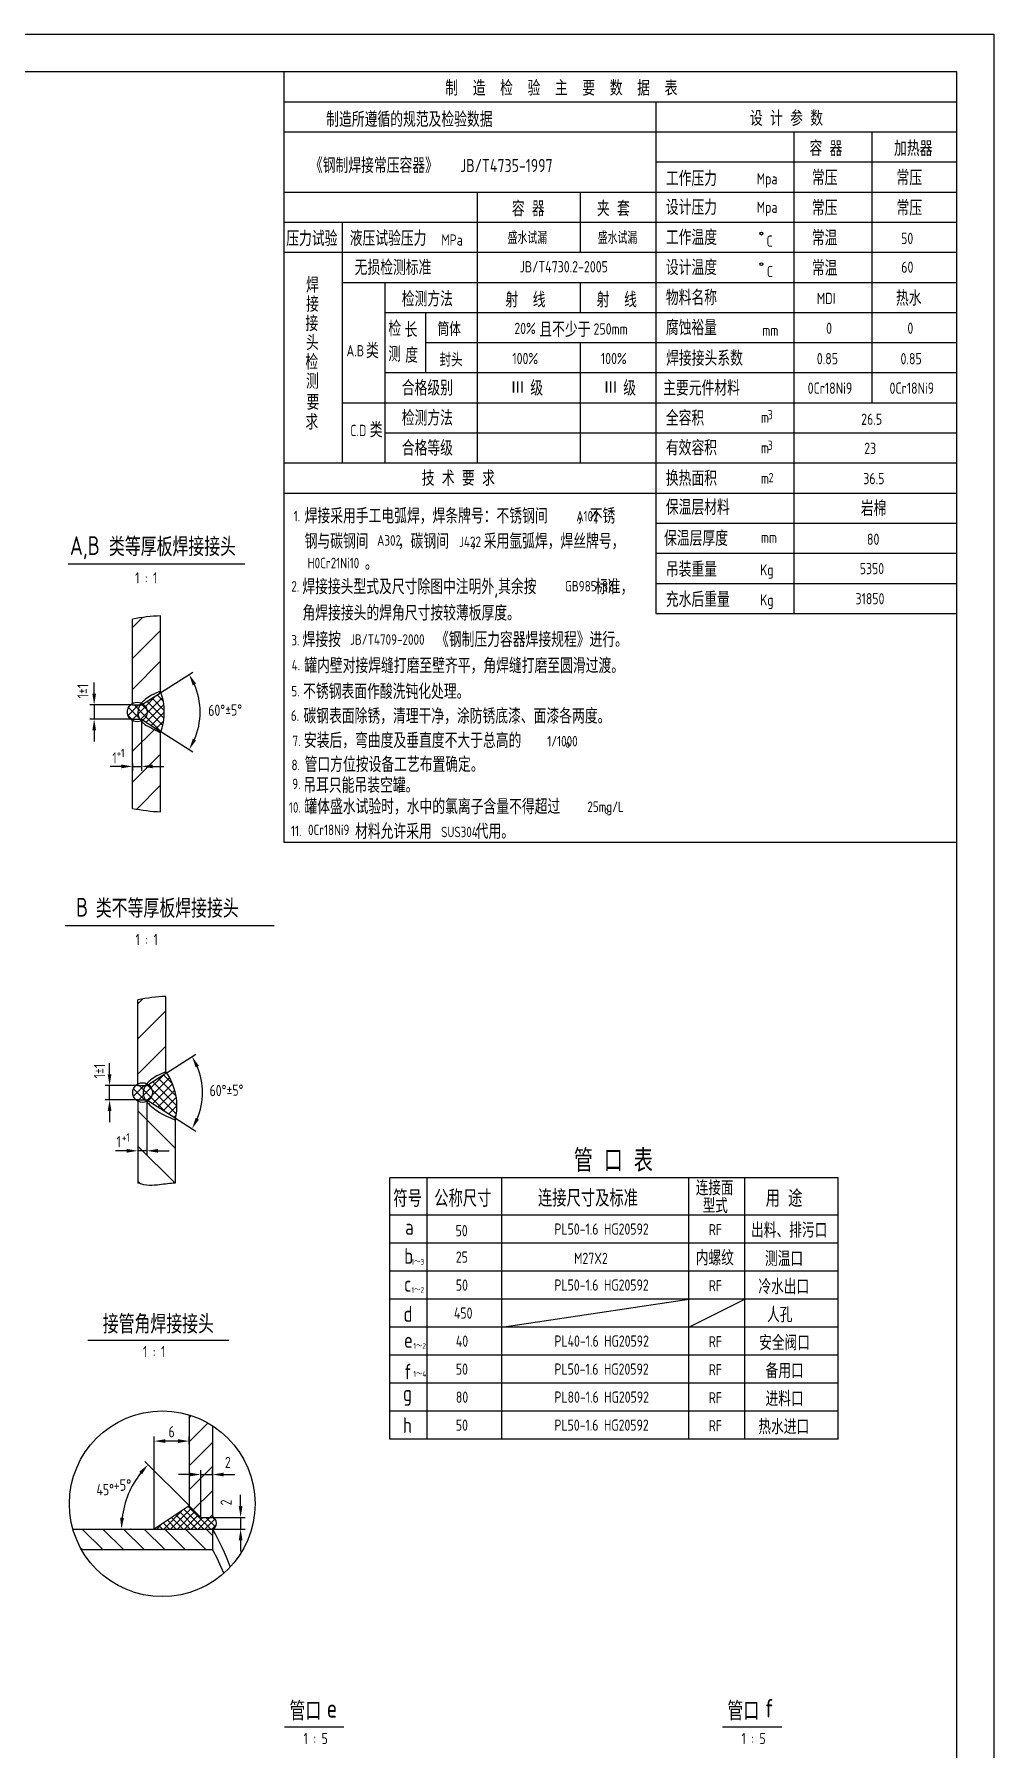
# Model space of a CAD drawing. Extents: x 104028 to 129789, y -4623 to 7992.
# Drawn here: x 125937 to 129789, y 1110 to 7992 of the extents above; entities that cross this region are included whole.
import ezdxf

# ---------------------------------------------------------------- set-up
doc = ezdxf.new("R2010")
doc.units = 0
doc.header["$LTSCALE"] = 3
doc.header["$MEASUREMENT"] = 0
doc.layers.get('0').update_dxf_attribs({"linetype": 'CONTINUOUS'})
doc.layers.get('DEFPOINTS').update_dxf_attribs({"linetype": 'CONTINUOUS'})
for name, color, linetype in [('DEVICE', 2, 'CONTINUOUS'), ('MAINLINE', 3, 'CONTINUOUS'), ('实线', 3, 'CONTINUOUS'), ('尺寸线', 7, 'CONTINUOUS')]:
    doc.layers.add(name, color=color, linetype=linetype)
doc.styles.add('GREEKC', font='greekc')
doc.styles.add('HZ', font='isocp.shx', dxfattribs={"width": 0.85, "bigfont": 'hztxt.shx'})
doc.dimstyles.new('DWX', dxfattribs={"dimscale": 0, "dimtxt": 45, "dimasz": 45, "dimexe": 18, "dimexo": 0.625, "dimgap": 15, "dimtad": 1, "dimdec": 0, "dimdsep": 46, "dimtxsty": 'HZ', "dimcen": 0, "dimadec": 0, "dimazin": 0, "dimtfac": 1, "dimtdec": 0, "dimtmove": 2, "dimatfit": 3, "dimfxl": 0, "dimtolj": 1, "dimtzin": 0, "dimarcsym": 0})

# ---------------------------------------------------------------- blocks, each defined once
blk = doc.blocks.new('*D114')
at = {"color": 0, "lineweight": -2}
for p, q in [((126444.6, 5349.1), (126573.8, 5431.4)), ((126444.6, 5193.2), (126573.8, 5110.9))]:
    blk.add_line(p, q, dxfattribs=at)
blk.add_arc((126322.2, 5271.2), 280.3, 336.70982, 23.29018, dxfattribs=at)
at = {"color": 0}
for points in [[(126573, 5378.5), (126586.3, 5385.5), (126558.6, 5421.8)], [(126586.3, 5156.9), (126573, 5163.9), (126558.6, 5120.6)]]:
    blk.add_solid(points, dxfattribs=at)
at = {"layer": 'DEFPOINTS', "color": 0}
for p in [(126366.8, 5299.6), (126444.1, 5348.8), (126366.8, 5242.8), (126444.1, 5193.6), (126597.5, 5218.5)]:
    blk.add_point(p, dxfattribs=at)
at = {"color": 0, "insert": (126703.2, 5278.8), "char_height": 45, "attachment_point": 5, "rotation": 1, "style": 'HZ'}
blk.add_mtext('\\A1;60%%d%%p5%%d', dxfattribs=at)
blk = doc.blocks.new('*D115')
at = {"color": 0, "lineweight": -2}
for p, q in [((126417.8, 1992), (126417.8, 2362.5)), ((126513.4, 2344.5), (126462.8, 2344.5)), ((126558.4, 2331.4), (126558.4, 2362.5))]:
    blk.add_line(p, q, dxfattribs=at)
at = {"color": 0}
for points in [[(126462.8, 2352), (126462.8, 2337), (126417.8, 2344.5)], [(126513.4, 2352), (126513.4, 2337), (126558.4, 2344.5)]]:
    blk.add_solid(points, dxfattribs=at)
at = {"layer": 'DEFPOINTS', "color": 0}
for p in [(126417.8, 2344.5), (126558.4, 2330.8), (126417.8, 1991.4)]:
    blk.add_point(p, dxfattribs=at)
at = {"color": 0, "insert": (126488.1, 2382), "char_height": 45, "attachment_point": 5, "style": 'HZ'}
blk.add_mtext('\\A1;6', dxfattribs=at)
blk = doc.blocks.new('*D116')
at = {"color": 0, "lineweight": -2}
blk.add_line((126558, 2085.6), (126380.9, 2262.7), dxfattribs=at)
blk.add_arc((126652.2, 1991.4), 365.7, 142.05395, 172.94605, dxfattribs=at)
at = {"color": 0}
for points in [[(126358.2, 2221.3), (126369.4, 2211.3), (126393.6, 2250)], [(126296.7, 2035.9), (126281.7, 2036.8), (126286.5, 1991.4)]]:
    blk.add_solid(points, dxfattribs=at)
at = {"layer": 'DEFPOINTS', "color": 0}
for p in [(126335.5, 2174.3), (126558.4, 2085.2), (126605.3, 2038.3), (126092, 1991.4), (126652.2, 1991.4)]:
    blk.add_point(p, dxfattribs=at)
at = {"color": 0, "insert": (126221.6, 2149.6), "char_height": 45, "attachment_point": 5, "rotation": 1, "style": 'HZ'}
blk.add_mtext('\\A1;45°', dxfattribs=at)
blk = doc.blocks.new('*D117')
at = {"color": 0, "lineweight": -2}
for p, q in [((126560.3, 2210.2), (126515.3, 2210.2)), ((126605.3, 2038.9), (126605.3, 2228.2)), ((126605.3, 2210.2), (126652.2, 2210.2)), ((126652.2, 2210.9), (126652.2, 2228.2)), ((126697.2, 2210.2), (126742.2, 2210.2))]:
    blk.add_line(p, q, dxfattribs=at)
at = {"color": 0}
for points in [[(126560.3, 2217.7), (126560.3, 2202.7), (126605.3, 2210.2)], [(126697.2, 2217.7), (126697.2, 2202.7), (126652.2, 2210.2)]]:
    blk.add_solid(points, dxfattribs=at)
at = {"layer": 'DEFPOINTS', "color": 0}
for p in [(126652.2, 2210.2), (126652.2, 2210.2), (126605.3, 2038.3)]:
    blk.add_point(p, dxfattribs=at)
at = {"color": 0, "insert": (126713.9, 2258.7), "char_height": 45, "attachment_point": 5, "style": 'HZ'}
blk.add_mtext('\\A1;2', dxfattribs=at)
blk = doc.blocks.new('*D118')
at = {"color": 0, "lineweight": -2}
for p, q in [((126177.3, 5344.6), (126177.3, 5389.6)), ((126331.2, 5299.6), (126159.3, 5299.6)), ((126177.3, 5299.6), (126177.3, 5242.8)), ((126331.2, 5242.8), (126159.3, 5242.8)), ((126177.3, 5197.8), (126177.3, 5152.8))]:
    blk.add_line(p, q, dxfattribs=at)
at = {"color": 0}
for points in [[(126169.8, 5344.6), (126184.8, 5344.6), (126177.3, 5299.6)], [(126169.8, 5197.8), (126184.8, 5197.8), (126177.3, 5242.8)]]:
    blk.add_solid(points, dxfattribs=at)
at = {"layer": 'DEFPOINTS', "color": 0}
for p in [(126331.8, 5299.6), (126177.3, 5242.8), (126331.8, 5242.8)]:
    blk.add_point(p, dxfattribs=at)
at = {"color": 0, "insert": (126131.7, 5355.3), "char_height": 45, "attachment_point": 5, "rotation": 90, "style": 'HZ'}
blk.add_mtext('\\A1;1%%P1', dxfattribs=at)
blk = doc.blocks.new('*D119')
at = {"color": 0, "lineweight": -2}
for p, q in [((126367, 5242.6), (126367, 5034.9)), ((126286.6, 5052.9), (126241.6, 5052.9)), ((126331.6, 5064.2), (126331.6, 5034.9)), ((126331.6, 5052.9), (126367, 5052.9)), ((126412, 5052.9), (126457, 5052.9))]:
    blk.add_line(p, q, dxfattribs=at)
at = {"color": 0}
for points in [[(126286.6, 5060.4), (126286.6, 5045.4), (126331.6, 5052.9)], [(126412, 5060.4), (126412, 5045.4), (126367, 5052.9)]]:
    blk.add_solid(points, dxfattribs=at)
at = {"layer": 'DEFPOINTS', "color": 0}
for p in [(126367, 5243.3), (126331.6, 5064.8), (126367, 5052.9)]:
    blk.add_point(p, dxfattribs=at)
at = {"color": 0, "insert": (126258.8, 5086.9), "char_height": 45, "attachment_point": 5, "style": 'HZ'}
blk.add_mtext('\\A1;1', dxfattribs=at)
blk = doc.blocks.new('*D120')
at = {"color": 0, "lineweight": -2}
for p, q in [((126765.1, 2083.3), (126765.1, 2128.3)), ((126652.8, 2038.3), (126783.1, 2038.3)), ((126765.1, 2038.3), (126765.1, 1991.4)), ((126650.4, 1991.4), (126783.1, 1991.4)), ((126765.1, 1946.4), (126765.1, 1901.4))]:
    blk.add_line(p, q, dxfattribs=at)
at = {"color": 0}
for points in [[(126757.6, 2083.3), (126772.6, 2083.3), (126765.1, 2038.3)], [(126757.6, 1946.4), (126772.6, 1946.4), (126765.1, 1991.4)]]:
    blk.add_solid(points, dxfattribs=at)
at = {"layer": 'DEFPOINTS', "color": 0}
for p in [(126652.2, 2038.3), (126649.8, 1991.4), (126765.1, 1991.4)]:
    blk.add_point(p, dxfattribs=at)
at = {"color": 0, "insert": (126707.1, 2098.2), "char_height": 45, "attachment_point": 5, "rotation": 90, "style": 'HZ'}
blk.add_mtext('\\A1;2', dxfattribs=at)
blk = doc.blocks.new('*D121')
at = {"color": 0, "lineweight": -2}
for p, q in [((126465.9, 3821.2), (126585.4, 3897.4)), ((126503.4, 3641.4), (126585.4, 3589.2))]:
    blk.add_line(p, q, dxfattribs=at)
blk.add_arc((126343.6, 3743.3), 268.8, 337.10405, 22.89595, dxfattribs=at)
at = {"color": 0}
for points in [[(126584.5, 3844.4), (126597.8, 3851.3), (126570.3, 3887.7)], [(126597.8, 3635.2), (126584.5, 3642.2), (126570.3, 3598.9)]]:
    blk.add_solid(points, dxfattribs=at)
at = {"layer": 'DEFPOINTS', "color": 0}
for p in [(126465.4, 3820.9), (126388.2, 3771.7), (126388.2, 3714.9), (126607.6, 3692.8), (126502.9, 3641.8)]:
    blk.add_point(p, dxfattribs=at)
at = {"color": 0, "insert": (126708.5, 3752.5), "char_height": 45, "attachment_point": 5, "rotation": 1, "style": 'HZ'}
blk.add_mtext('\\A1;60%%D%%P5%%D', dxfattribs=at)
blk = doc.blocks.new('*D122')
at = {"color": 0, "lineweight": -2}
for p, q in [((126239.1, 3816.7), (126239.1, 3861.7)), ((126352.3, 3771.7), (126221.1, 3771.7)), ((126239.1, 3714.9), (126239.1, 3771.7)), ((126352.3, 3714.9), (126221.1, 3714.9)), ((126239.1, 3669.9), (126239.1, 3624.9))]:
    blk.add_line(p, q, dxfattribs=at)
at = {"color": 0}
for points in [[(126231.6, 3816.7), (126246.6, 3816.7), (126239.1, 3771.7)], [(126231.6, 3669.9), (126246.6, 3669.9), (126239.1, 3714.9)]]:
    blk.add_solid(points, dxfattribs=at)
at = {"layer": 'DEFPOINTS', "color": 0}
for p in [(126239.1, 3771.7), (126352.9, 3771.7), (126352.9, 3714.9)]:
    blk.add_point(p, dxfattribs=at)
at = {"color": 0, "insert": (126198.3, 3829.9), "char_height": 45, "attachment_point": 5, "rotation": 90, "style": 'HZ'}
blk.add_mtext('\\A1;1%%P1', dxfattribs=at)
blk = doc.blocks.new('*D123')
at = {"color": 0, "lineweight": -2}
for p, q in [((126352.9, 3714.3), (126352.9, 3491.8)), ((126388.2, 3714.3), (126388.2, 3491.8)), ((126307.9, 3509.8), (126262.9, 3509.8)), ((126388.2, 3509.8), (126352.9, 3509.8)), ((126433.2, 3509.8), (126478.2, 3509.8))]:
    blk.add_line(p, q, dxfattribs=at)
at = {"color": 0}
for points in [[(126307.9, 3517.3), (126307.9, 3502.3), (126352.9, 3509.8)], [(126433.2, 3517.3), (126433.2, 3502.3), (126388.2, 3509.8)]]:
    blk.add_solid(points, dxfattribs=at)
at = {"layer": 'DEFPOINTS', "color": 0}
for p in [(126352.9, 3714.9), (126388.2, 3714.9), (126352.9, 3509.8)]:
    blk.add_point(p, dxfattribs=at)
at = {"color": 0, "insert": (126275.5, 3546.4), "char_height": 45, "attachment_point": 5, "style": 'HZ'}
blk.add_mtext('\\A1;1', dxfattribs=at)

msp = doc.modelspace()

# ---------------------------------------------------------------- hatches: boundary and pattern name
h = msp.add_hatch()
h.set_pattern_fill('ANSI37', color=256, scale=187.5, angle=-90, style=0)
h.set_pattern_definition([(315, (16916.096, -17032.823), (16.572815, 16.572815), []), (45, (16916.096, -17032.823), (-16.572815, 16.572815), [])])
h.paths.add_polyline_path([(126445.7, 5192.5, 0.165091), (126445.7, 5349.8), (126373.2, 5303.6, -0.519593), (126372.8, 5239)])
edge = h.paths.add_edge_path()
edge.add_line((126373.2, 5303.6), (126366.8, 5299.6))
edge.add_line((126366.8, 5299.6), (126361.3, 5299.6))
edge.add_spline(control_points=[(126361.3, 5299.6), (126358.2, 5294.4), (126354.5, 5285), (126351.4, 5267.5), (126355, 5253.3), (126360, 5244.6), (126361.2, 5242.8)], knot_values=[21.50889, 21.50889, 21.50889, 21.50889, 25.323299, 27.801306, 32.828183, 34.222159, 34.222159, 34.222159, 34.222159], degree=3, periodic=0)
edge.add_line((126361.2, 5242.8), (126366.8, 5242.8))
edge.add_line((126366.8, 5242.8), (126372.8, 5239))
edge.add_arc((126350.3, 5271.4), 39.5, -55.2089, 54.61533)
edge = h.paths.add_edge_path()
edge.add_spline(control_points=[(126361.2, 5242.8), (126360, 5244.6), (126355, 5253.3), (126351.4, 5267.5), (126354.5, 5285), (126358.2, 5294.4), (126361.3, 5299.6)], knot_values=[21.50889, 21.50889, 21.50889, 21.50889, 22.902867, 27.929743, 30.40775, 34.222159, 34.222159, 34.222159, 34.222159], degree=3, periodic=0)
edge.add_line((126361.3, 5299.6), (126331.6, 5299.6))
edge.add_line((126331.6, 5299.6), (126331.6, 5306.2))
edge.add_arc((126350.3, 5271.4), 39.5, 118.23576, 241.76424)
edge.add_line((126331.6, 5236.6), (126331.6, 5242.8))
edge.add_line((126331.6, 5242.8), (126361.2, 5242.8))
h = msp.add_hatch()
h.set_pattern_fill('LINE', color=256, scale=800, angle=45, style=0)
h.set_pattern_definition([(45, (125289.48, 122820.58), (-70.71068, 70.71068), [])])
edge = h.paths.add_edge_path()
edge.add_arc((126371.6, 3743.5), 39.5, 65.49742, 118.23576, ccw=False)
edge.add_spline(control_points=[(126388, 3779.5), (126388.3, 3779.9), (126393, 3785.3), (126406.5, 3796), (126430.9, 3813.7), (126452.8, 3821.8), (126465.4, 3826.5)], knot_values=[0, 0, 0, 0, 1.528246, 21.534409, 51.388752, 91.405638, 91.405638, 91.405638, 91.405638], degree=3, periodic=0)
edge.add_line((126465.4, 3826.5), (126465.4, 4129.5))
edge.add_arc((126495, 3419.9), 710.2, 92.38328, 101.53696)
edge.add_line((126352.9, 4115.8), (126352.9, 3778.3))
h = msp.add_hatch()
h.set_pattern_fill('ANSI37', color=256, scale=200, angle=-90, style=0)
h.set_pattern_definition([(315, (125289.48, 122820.585), (17.6776695, 17.6776695), []), (45, (125289.48, 122820.585), (-17.6776695, 17.6776695), [])])
h.paths.add_polyline_path([(126502.9, 3641.8), (126502.9, 3634.1, 0.216936), (126465.4, 3826.5), (126465.4, 3820.9), (126394.5, 3775.7, -0.519593), (126394.2, 3711.1)])
edge = h.paths.add_edge_path()
edge.add_line((126394.5, 3775.7), (126388.2, 3771.7))
edge.add_line((126388.2, 3771.7), (126382.6, 3771.7))
edge.add_spline(control_points=[(126382.6, 3771.7), (126379.6, 3766.5), (126375.8, 3757.1), (126372.8, 3739.6), (126376.4, 3725.4), (126381.3, 3716.7), (126382.5, 3714.9)], knot_values=[100.823783, 100.823783, 100.823783, 100.823783, 118.702964, 130.318624, 153.882106, 160.411642, 160.411642, 160.411642, 160.411642], degree=3, periodic=0)
edge.add_line((126382.5, 3714.9), (126388.2, 3714.9))
edge.add_line((126388.2, 3714.9), (126394.2, 3711.1))
edge.add_arc((126371.6, 3743.5), 39.5, -55.2089, 54.61533)
edge = h.paths.add_edge_path()
edge.add_spline(control_points=[(126382.5, 3714.9), (126381.3, 3716.7), (126376.4, 3725.4), (126372.8, 3739.6), (126375.8, 3757.1), (126379.6, 3766.5), (126382.6, 3771.7)], knot_values=[100.823783, 100.823783, 100.823783, 100.823783, 107.35332, 130.916801, 142.532462, 160.411642, 160.411642, 160.411642, 160.411642], degree=3, periodic=0)
edge.add_line((126382.6, 3771.7), (126352.9, 3771.7))
edge.add_line((126352.9, 3771.7), (126352.9, 3778.3))
edge.add_arc((126371.6, 3743.5), 39.5, 118.23576, 241.76424)
edge.add_line((126352.9, 3708.7), (126352.9, 3714.9))
edge.add_line((126352.9, 3714.9), (126382.5, 3714.9))
h = msp.add_hatch()
h.set_pattern_fill('LINE', color=256, scale=800, angle=-45, style=0)
h.set_pattern_definition([(315, (125289.48, 122820.58), (70.71068, 70.71068), [])])
edge = h.paths.add_edge_path()
edge.add_spline(control_points=[(126502.9, 3634.1), (126473.8, 3645.9), (126434.1, 3662.1), (126400.3, 3693.6), (126390.2, 3704.7), (126387.9, 3707.5)], knot_values=[169.558907, 169.558907, 169.558907, 169.558907, 262.407313, 296.403386, 307.282164, 307.282164, 307.282164, 307.282164], degree=3, periodic=0)
edge.add_arc((126371.6, 3743.5), 39.5, 241.76424, 294.32348, ccw=False)
edge.add_line((126352.9, 3708.7), (126352.9, 3380))
edge.add_spline(control_points=[(126352.9, 3380), (126368.4, 3375.6), (126397, 3367.4), (126447.6, 3375.4), (126481.9, 3378.2), (126502.9, 3380)], knot_values=[0, 0, 0, 0, 47.678989, 87.975317, 151.402483, 151.402483, 151.402483, 151.402483], degree=3, periodic=0)
edge.add_line((126502.9, 3380), (126502.9, 3634.1))
h = msp.add_hatch()
h.set_pattern_fill('ANSI37', color=256, scale=156.25, style=0)
h.set_pattern_definition([(45, (146051.349, -89147.69), (-13.8106793, 13.8106793), []), (135, (146051.349, -89147.69), (-13.8106793, -13.8106793), [])])
h.paths.add_polyline_path([(126417.8, 1991.4), (126652.2, 1991.4), (126656.1, 1991.4, 0.534024), (126655.5, 2038.3), (126652.2, 2038.3), (126605.3, 2038.3), (126558.4, 2085.2)])

# ---------------------------------------------------------------- linework, layer by layer
for p, q in [((120878.7, 7992), (129788.7, 7992)), ((129788.7, 7992), (129788.7, -4623)), ((126938.7, 7721.2), (129638.7, 7721.2)), ((128432.3, 7721.2), (128432.3, 5667)), ((126938.7, 7600.3), (129638.7, 7600.3)), ((128986, 7600.3), (128986, 5667)), ((129298.8, 7600.3), (129298.8, 6512.8)), ((128432.3, 7479.5), (129638.7, 7479.5)), ((126938.7, 7358.7), (129638.7, 7358.7)), ((127715, 7358.7), (127715, 6271.2)), ((128128.8, 7358.7), (128128.8, 7117)), ((126938.7, 7237.8), (128354.8, 7237.8)), ((127173.5, 7237.8), (127173.5, 6271.2)), ((128354.8, 7237.8), (129638.7, 7237.8)), ((126938.7, 7117), (128354.8, 7117)), ((128354.8, 7117), (129638.7, 7117)), ((127173.5, 6996.2), (128354.8, 6996.2)), ((127344, 6996.2), (127344, 6271.2)), ((128128.8, 6996.2), (128128.8, 6875.3)), ((128354.8, 6996.2), (129638.7, 6996.2)), ((127344, 6875.3), (128354.8, 6875.3)), ((127507.3, 6875.3), (127507.3, 6633.7)), ((128354.8, 6875.3), (129638.7, 6875.3)), ((127507.3, 6754.5), (128354.8, 6754.5)), ((128128.8, 6754.5), (128128.8, 6271.2)), ((128354.8, 6754.5), (129638.7, 6754.5)), ((127344, 6633.7), (129638.7, 6633.7)), ((127173.5, 6512.8), (128354.8, 6512.8)), ((128354.8, 6512.8), (129638.7, 6512.8)), ((127344, 6392), (128354.8, 6392)), ((128354.8, 6392), (129638.7, 6392)), ((126938.7, 6271.2), (128384.6, 6271.2)), ((128354.8, 6271.2), (129638.7, 6271.2)), ((126938.7, 6150.3), (129638.7, 6150.3)), ((128432.3, 6029.5), (129638.7, 6029.5)), ((128432.3, 5908.7), (129638.7, 5908.7)), ((128432.3, 5787.8), (129638.7, 5787.8)), ((126331.6, 5610.9), (126371.3, 5650.6)), ((128432.3, 5667), (129638.7, 5667)), ((126331.6, 5486.6), (126444.1, 5599.1)), ((126331.6, 5362.3), (126444.1, 5474.8)), ((126439.5, 5345.9), (126444.1, 5350.5)), ((126331.6, 5238), (126337.6, 5244)), ((126331.6, 5113.7), (126417.7, 5199.8)), ((126417.7, 5199.8), (126424.9, 5207)), ((126331.6, 4989.4), (126444.1, 5101.9)), ((126348, 4881.5), (126444.1, 4977.6)), ((126460.8, 3818), (126465.4, 3822.6)), ((127514.3, 2351.7), (127514.3, 3401.3)), ((127814.3, 2351.7), (127814.3, 3401.3)), ((128564.3, 2351.7), (128564.3, 3401.3)), ((128789.3, 2351.7), (128789.3, 3401.3)), ((129164.3, 3138.8), (127364.3, 3138.8)), ((129164.3, 3026.4), (127364.3, 3026.4)), ((129164.3, 2913.9), (127364.3, 2913.9)), ((127814.3, 2801.5), (128564.3, 2913.9)), ((128564.3, 2801.5), (128789.3, 2913.9)), ((129164.3, 2801.5), (127364.3, 2801.5)), ((129164.3, 2689.1), (127364.3, 2689.1)), ((129164.3, 2576.6), (127364.3, 2576.6)), ((126558.4, 2438.2), (126566.9, 2446.7)), ((126558.4, 2341.6), (126633.9, 2417)), ((129164.3, 2464.2), (127364.3, 2464.2)), ((126558.4, 2244.9), (126652.2, 2338.6)), ((126605.3, 2195.1), (126649.6, 2239.4)), ((126649.6, 2239.4), (126652.2, 2242)), ((126558.4, 2148.2), (126605.3, 2195.1)), ((126575.3, 2068.3), (126652.2, 2145.3)), ((126558.4, 2085.2), (126417.8, 1991.4))]:
    msp.add_line(p, q)
at = {"color": 0}
for p, q in [((126211.7, 1909.4), (126129.6, 1991.4)), ((126294.5, 1909.4), (126212.5, 1991.4)), ((126377.4, 1909.4), (126295.4, 1991.4)), ((126460.3, 1909.4), (126378.2, 1991.4)), ((126543.1, 1909.4), (126461.1, 1991.4)), ((126626, 1909.4), (126544, 1991.4)), ((126652.2, 1966), (126626.8, 1991.4)), ((126128.8, 1909.4), (126122.9, 1915.3))]:
    msp.add_line(p, q, dxfattribs=at)
for centre, radius in [((128855.9, 7191.7), 5.72), ((128855.9, 7069.3), 5.72), ((126350.3, 5271.4), 39.5), ((126371.6, 3743.5), 39.5), ((126450.5, 2092.7), 372.6)]:
    msp.add_circle(centre, radius)
at = {"color": 7}
for centre, start, end in [((126473.6, 4947.8), 92.38328, 101.53696), ((126473.6, 5580.4), 258.46304, 267.61672), ((126495, 3419.9), 92.38328, 101.53696)]:
    msp.add_arc(centre, 710.2, start, end, dxfattribs=at)
for centre, radius, start, end in [((126214, 5271.2), 244.7, 340.12107, 19.87893), ((126273, 3689.1), 236.5, 346.55289, 35.51241), ((126640.1, 2014.7), 28.2, 295.43361, 65.05528)]:
    msp.add_arc(centre, radius, start, end)
for points in [[(126444.1, 5354.4), (126407.3, 5338.5), (126382.6, 5321.8), (126367.7, 5308.5), (126354.4, 5282.9), (126352.7, 5271.4), (126358, 5248.5), (126361.5, 5242.3), (126373.8, 5227.3), (126402.9, 5208.7), (126444.1, 5188)], [(126465.4, 3826.5), (126428.7, 3810.7), (126404, 3793.9), (126389, 3780.6), (126375.8, 3755), (126374, 3743.5), (126379.3, 3720.6), (126382.8, 3714.4), (126395.2, 3699.4), (126420.3, 3676.5), (126502.9, 3634.1)], [(126502.9, 3380), (126439.8, 3373.8), (126399.6, 3370.5), (126352.9, 3380)]]:
    msp.add_spline(points, degree=3)
msp.add_point((126324.1, 1991.4))
at = {"layer": 'DEFPOINTS', "color": 0, "linetype": 'ByBlock'}
for p in [(126331.6, 5299.6), (126352.9, 3771.7)]:
    msp.add_point(p, dxfattribs=at)
at = {"layer": 'DEVICE', "color": 4}
msp.add_point((126652.2, 1991.4), dxfattribs=at)
msp.add_point((126652.2, 1991.4), dxfattribs=at)
at = {"layer": 'MAINLINE'}
for p, q in [((126919.9, 7842), (129638.7, 7842)), ((129638.7, 7842), (129638.7, 4732.9)), ((126331.6, 5299.6), (126331.6, 5643.6)), ((126444.1, 5348.8), (126444.1, 5657.4)), ((126331.6, 5299.6), (126366.8, 5299.6)), ((126366.8, 5299.6), (126444.1, 5348.8)), ((126331.6, 4884.6), (126331.6, 5242.8)), ((126331.6, 5242.8), (126366.8, 5242.8)), ((126366.8, 5242.8), (126444.1, 5193.6)), ((126444.1, 4870.9), (126444.1, 5193.6)), ((126938.7, 4749), (129638.7, 4749)), ((126465.4, 3820.9), (126465.4, 4129.5)), ((126352.9, 3771.7), (126352.9, 4115.8)), ((126388.2, 3771.7), (126465.4, 3820.9)), ((126352.9, 3771.7), (126388.2, 3771.7)), ((126352.9, 3714.9), (126388.2, 3714.9)), ((126352.9, 3714.9), (126352.9, 3380)), ((126388.2, 3714.9), (126502.9, 3641.8)), ((126502.9, 3641.8), (126502.9, 3380)), ((126558.4, 2449.3), (126558.4, 2085.2)), ((126652.2, 2406), (126652.2, 2038.3)), ((126605.3, 2038.3), (126558.4, 2085.2)), ((126605.3, 2038.3), (126652.2, 2038.3)), ((126641.9, 2038.3), (126652.2, 2048.6)), ((126092, 1991.4), (126652.2, 1991.4)), ((126652.2, 1991.4), (126652.2, 1909.4)), ((126126.2, 1909.4), (126652.2, 1909.4))]:
    msp.add_line(p, q, dxfattribs=at)
for centre, radius, start, end in [((125762.7, 1479.8), 1026.1, 20.51344, 29.90403), ((126034.6, 1555.5), 711.8, 21.29544, 29.81054)]:
    msp.add_arc(centre, radius, start, end, dxfattribs=at)
msp.add_point((126605.3, 2038.3), dxfattribs=at)
msp.add_point((126605.3, 2038.3), dxfattribs=at)
at = {"layer": '实线'}
for p, q in [((121253.7, 7842), (129638.7, 7842)), ((126938.7, 7842), (126938.7, 4749)), ((129638.7, 7842), (129638.7, -4473)), ((127364.3, 2351.7), (127364.3, 3401.3)), ((129164.3, 3401.3), (127364.3, 3401.3)), ((129164.3, 2351.7), (129164.3, 3401.3)), ((129164.3, 3251.3), (127364.3, 3251.3)), ((129164.3, 2351.7), (127364.3, 2351.7))]:
    msp.add_line(p, q, dxfattribs=at)
at = {"layer": '尺寸线'}
for p, q in [((126073.3, 5866.2), (126782.1, 5866.2)), ((126060.5, 4414.4), (126900.4, 4414.4)), ((126151.8, 2749.5), (126717.6, 2749.5)), ((126941.5, 1196.8), (127179.4, 1196.8)), ((128699.4, 1196.8), (128937.4, 1196.8))]:
    msp.add_line(p, q, dxfattribs=at)

# ---------------------------------------------------------------- texts
at = {"style": 'HZ'}
for s, height, width, p in [('制  造  检  验  主  要  数  据  表', 60.417, 0.85, (127586.9, 7745.5)), ('制造所遵循的规范及检验数据', 60.417, 0.85, (127108.9, 7619.9)), ('设 计 参 数', 60.42, 0.85, (128809.8, 7624)), ('《钢制焊接常压容器》', 60.42, 0.85, (127043.5, 7434.9)), ('容 器', 60.42, 0.85, (129048.9, 7503.1)), ('加热器', 60.42, 0.85, (129388.7, 7503.1)), ('JB/T4735-1997', 52.865, 0.85, (127646.3, 7438.7)), ('工作压力', 60.42, 0.85, (128472.4, 7382.3)), ('Mpa', 45, 0.85, (128837.2, 7389.7)), ('常压', 60.82, 0.85, (129058.2, 7385)), ('常压', 60.82, 0.85, (129398, 7385)), ('容 器', 60.42, 0.85, (127853.8, 7261.5)), ('夹 套', 60.42, 0.85, (128195.5, 7261.5)), ('设计压力', 60.42, 0.85, (128472.4, 7266.7)), ('Mpa', 45, 0.85, (128837.2, 7275.1)), ('常压', 60.82, 0.85, (129058.2, 7264.2)), ('常压', 60.82, 0.85, (129398, 7264.2)), ('压力试验', 60.42, 0.85, (126948.5, 7141.5)), ('液压试验压力', 60.42, 0.85, (127203.1, 7142.2)), ('MPa', 45, 0.85, (127570.9, 7144)), ('盛水试漏', 49.43, 0.8, (127837.3, 7150.3)), ('盛水试漏', 49.43, 0.8, (128199.3, 7150.3)), ('工作温度', 60.42, 0.85, (128472.4, 7145.9)), ('C', 45, 0.85, (128876.6, 7139.2)), ('常温', 60.82, 0.85, (129058.2, 7143.4)), ('50', 45.31, 0.85, (129416.8, 7150)), ('无损检测标准', 60.42, 0.85, (127222.9, 7025.1)), ('设计温度', 60.42, 0.85, (128472.4, 7025.1)), ('常温', 60.82, 0.85, (129058.2, 7022.5)), ('焊', 60.4, 0.85, (127027.7, 6955)), ('JB/T4730.2-2005', 45.312, 0.85, (127885.3, 7036.2)), ('C', 45, 0.85, (128877.9, 7016.9)), ('60', 45.31, 0.85, (129417.5, 7034.5)), ('检测方法', 60.42, 0.85, (127412.2, 6899)), ('射  线', 60.42, 0.85, (127827.9, 6895.8)), ('射  线', 60.42, 0.85, (128194.7, 6895.8)), ('物料名称', 60.42, 0.85, (128472.4, 6904.2)), ('MDI', 45.31, 0.85, (129078.5, 6908.8)), ('热水', 60.42, 0.85, (129396.2, 6902.1)), ('接', 60.4, 0.85, (127027.7, 6877.7)), ('接', 60.4, 0.85, (127025.3, 6800.4)), ('检', 60.4, 0.85, (127358, 6779.8)), ('长', 60.4, 0.85, (127423.8, 6775)), ('筒体', 55, 0.85, (127556, 6780.3)), ('20%', 45.31, 0.85, (127863.9, 6788.7)), ('且不少于', 60.42, 0.85, (127964.6, 6776.3)), ('250mm', 45.31, 0.85, (128182, 6786.3)), ('腐蚀裕量', 60.42, 0.85, (128472.4, 6783.5)), ('0', 45.3, 0.85, (129115.8, 6789.4)), ('0', 45.3, 0.85, (129442.2, 6789.4)), ('头', 60.4, 0.85, (127027.7, 6723.3)), ('类', 60.4, 0.85, (127268.5, 6691.3)), ('mm', 45, 0.85, (128859.7, 6781.1)), ('检', 60.4, 0.85, (127025.3, 6646)), ('A.B', 45.31, 0.85, (127190.2, 6698.9)), ('测', 60.4, 0.85, (127358, 6678)), ('度', 60.4, 0.85, (127426.1, 6673.3)), ('封头', 55, 0.85, (127563.4, 6657.8)), ('100%%%', 45.31, 0.85, (127856, 6667.8)), ('100%%%', 45.31, 0.85, (128211.6, 6667.8)), ('焊接接头系数', 60.42, 0.85, (128473.6, 6660.7)), ('0.85', 45.31, 0.85, (129078.5, 6667.1)), ('0.85', 45.31, 0.85, (129414.5, 6667.1)), ('测', 60.4, 0.85, (127027.7, 6568.7)), ('合格级别', 60.42, 0.85, (127412.2, 6541.7)), ('级', 60.4, 0.85, (127928.1, 6541.1)), ('级', 60.4, 0.85, (128301.5, 6541.1)), ('主要元件材料', 60.42, 0.85, (128461.6, 6541.1)), ('要', 60.4, 0.85, (127030, 6484.4)), ('0Cr18Ni9', 45.31, 0.85, (129041.8, 6548.8)), ('0Cr18Ni9', 45.31, 0.85, (129370.4, 6548.8)), ('求', 60.4, 0.85, (127025.3, 6404.7)), ('检测方法', 60.42, 0.85, (127412.2, 6420.9)), ('全容积', 60.42, 0.85, (128472.4, 6420.5)), ('3', 37.5, 0.85, (128881.2, 6445.7)), ('C.D', 45.31, 0.85, (127205.3, 6378.9)), ('类', 60.4, 0.85, (127283.6, 6373.6)), ('m', 45, 0.85, (128854.1, 6432)), ('26.5', 45.31, 0.85, (129256.5, 6424.1)), ('合格等级', 60.42, 0.85, (127412.2, 6300.1)), ('有效容积', 60.42, 0.85, (128472.4, 6301.2)), ('m', 45, 0.85, (128854.1, 6309.6)), ('3', 37.5, 0.85, (128881.2, 6323.3)), ('23', 45.31, 0.85, (129268.6, 6307.1)), ('技 术 要 求', 60.42, 0.85, (127492.3, 6179.2)), ('换热面积', 60.42, 0.85, (128472.4, 6178.9)), ('m', 45, 0.85, (128854.1, 6187.2)), ('2', 37.5, 0.85, (128884.9, 6193.5)), ('36.5', 45.31, 0.85, (129265, 6185.8)), ('保温层材料', 60.42, 0.85, (128472.4, 6062.6)), ('1.', 42.29, 0.85, (126978.3, 6036.7)), ('焊接采用手工电弧焊，焊条牌号：不锈钢间    ，不锈', 60.417, 0.85, (127022.2, 6027.9)), ('A102', 42.29, 0.85, (128113.1, 6036.3)), ('岩棉', 60.42, 0.85, (129255.1, 6058.2)), ('钢与碳钢间    ，碳钢间   ，采用氩弧焊，焊丝牌号，', 60.417, 0.85, (127022.2, 5926.4)), ('保温层厚度', 60.42, 0.85, (128465.1, 5938.1)), ('A,B', 75, 0.85, (126080.1, 5902)), ('  类等厚板焊接接头', 75, 0.85, (126163.7, 5896.8)), ('A302', 42.29, 0.85, (127313.2, 5939.2)), ('J422', 42.29, 0.85, (127642.2, 5933.7)), ('mm', 45, 0.85, (128854.1, 5950)), ('80', 45.31, 0.85, (129279.8, 5942.2)), ('H0Cr21Ni10', 42.29, 0.85, (127034.2, 5848.2)), ('。', 60.4, 0.85, (127264.2, 5841)), ('吊装重量', 60.42, 0.85, (128472.4, 5813.6)), ('Kg', 45, 0.85, (128851.3, 5819.6)), ('5350', 45, 0.85, (129250.9, 5824.5)), ('1 : 1', 45, 0.85, (126341.7, 5787.1)), ('2.', 42.29, 0.85, (126968.7, 5754.6)), ('焊接接头型式及尺寸除图中注明外,其余按        标准，', 60.417, 0.85, (127012.9, 5743.7)), ('GB985-88', 42.29, 0.85, (128067.7, 5755.3)), ('充水后重量', 60.42, 0.85, (128472.4, 5692.8)), ('Kg', 45, 0.85, (128851.3, 5698.5)), ('31850', 45, 0.85, (129234, 5703.7)), ('角焊接接头的焊角尺寸按较薄板厚度。', 60.417, 0.85, (127013.4, 5638.2)), ('3.', 42.29, 0.85, (126968.9, 5538.4)), ('焊接按             《钢制压力容器焊接规程》进行。', 60.417, 0.85, (127013.9, 5531.7)), ('JB/T4709-2000', 42.292, 0.85, (127204.6, 5541)), ('4.', 42.29, 0.85, (126970.1, 5438.1)), ('罐内壁对接焊缝打磨至壁齐平，角焊缝打磨至圆滑过渡。', 60.417, 0.85, (127020.7, 5426.9)), ('5.', 42.29, 0.85, (126968.8, 5334)), ('不锈钢表面作酸洗钝化处理。', 60.417, 0.85, (127016.1, 5323.2)), ('6.', 42.29, 0.85, (126967.1, 5235.6)), ('碳钢表面除锈，清理干净，涂防锈底漆、面漆各两度。', 60.417, 0.85, (127017.4, 5224.5)), ('7.', 42.29, 0.85, (126973.2, 5134.4)), ('安装后，弯曲度及垂直度不大于总高的      。', 60.417, 0.85, (127019.3, 5126.4)), ('1/1000', 42.29, 0.85, (127996.4, 5132.9)), ('+1', 35.16, 0.85, (126267.1, 5088.8)), ('管口方位按设备工艺布置确定。', 60.417, 0.85, (127022, 5030.1)), ('8.', 42.29, 0.85, (126969.4, 5037.5)), ('9.', 42.29, 0.85, (126972.2, 4961.5)), ('吊耳只能吊装空罐。', 60.42, 0.85, (127016.8, 4946.6)), ('10.', 42.29, 0.85, (126959, 4867)), ('罐体盛水试验时，水中的氯离子含量不得超过      。', 60.417, 0.85, (127021.4, 4861)), ('25mg/L', 42.29, 0.85, (128157.2, 4869.9)), ('0Cr18Ni9', 42, 0.85, (127035.9, 4777.1)), ('材料允许采用      代用。', 60.417, 0.85, (127224.7, 4761.7)), ('11.', 42.29, 0.85, (126967.4, 4772.8)), ('SUS304', 42, 0.85, (127570.3, 4768.7)), ('B', 75, 0.85, (126104.4, 4450.2)), ('  类不等厚板焊接接头', 75, 0.85, (126110.8, 4445)), ('1 : 1', 45, 0.85, (126343.3, 4335.3)), ('+1', 35.16, 0.85, (126288.4, 3545.7)), ('管 口 表', 90, 0.85, (128102.9, 3425.5)), ('连接面', 59.06, 0.85, (128593, 3330.8)), ('符号', 67.5, 0.85, (127378.3, 3284.4)), ('公称尺寸', 67.5, 0.85, (127542.5, 3284.8)), ('连接尺寸及标准', 67.5, 0.85, (127958.9, 3285.6)), ('型式', 59.06, 0.85, (128620.8, 3259.8)), ('用 途', 67.5, 0.85, (128873.1, 3284.8)), ('a', 63, 0.85, (127425.8, 3172.5)), ('50', 45, 0.85, (127628.1, 3166.6)), ('PL50-1.6 HG20592', 45, 0.85, (128024.8, 3173.2)), ('RF', 45, 0.85, (128644.7, 3170.5)), ('出料、排污口', 59.97, 0.85, (128814.6, 3160.7)), ('b', 63, 0.85, (127422.3, 3056.3)), ('25', 45, 0.85, (127629.3, 3060.7)), ('M27X2', 45, 0.85, (128103.8, 3055.7)), ('内螺纹', 59.97, 0.85, (128592.6, 3049.6)), ('测温口', 59.97, 0.85, (128870.4, 3046.4)), ('1～3', 22.5, 0.85, (127451, 3052.6)), ('c', 63, 0.85, (127421.5, 2943.9)), ('1～2', 22.5, 0.85, (127451, 2940.1)), ('50', 45, 0.85, (127629.3, 2948.2)), ('PL50-1.6 HG20592', 45, 0.85, (128024.8, 2948.4)), ('RF', 45, 0.85, (128644.7, 2945.6)), ('冷水出口', 59.97, 0.85, (128843.9, 2933.9)), ('接管角焊接接头', 75, 0.85, (126211.8, 2776.2)), ('d', 63, 0.85, (127419.3, 2823.6)), ('450', 45, 0.85, (127621.6, 2835.8)), ('人孔', 59.97, 0.85, (128878.7, 2821.5)), ('e', 63, 0.85, (127421.3, 2718.9)), ('40', 45, 0.85, (127629.3, 2723.3)), ('PL40-1.6 HG20592', 45, 0.85, (128024.8, 2723.5)), ('RF', 45, 0.85, (128644.7, 2720.7)), ('安全阀口', 59.97, 0.85, (128847.1, 2709)), ('1 : 1', 45, 0.85, (126373.4, 2681.1)), ('1～2', 22.5, 0.85, (127458.6, 2715.2)), ('f', 63, 0.85, (127421.4, 2591.8)), ('1～4', 22.5, 0.85, (127458.6, 2602.8)), ('50', 45, 0.85, (127629.3, 2610.9)), ('PL50-1.6 HG20592', 45, 0.85, (128024.8, 2611)), ('RF', 45, 0.85, (128644.7, 2608.3)), ('备用口', 59.97, 0.85, (128872.9, 2596.6)), ('g', 63, 0.85, (127417.1, 2505.1)), ('进料口', 59.97, 0.85, (128872.9, 2484.2)), ('80', 45, 0.85, (127629.3, 2498.4)), ('PL80-1.6 HG20592', 45, 0.85, (128024.8, 2498.6)), ('RF', 45, 0.85, (128644.7, 2495.8)), ('h', 63, 0.85, (127417.1, 2377)), ('50', 45, 0.85, (127629.3, 2386)), ('PL50-1.6 HG20592', 45, 0.85, (128024.8, 2386.1)), ('RF', 45, 0.85, (128644.7, 2383.4)), ('热水进口', 59.97, 0.85, (128843.9, 2371.7)), ('f', 75, 0.85, (128869.1, 1234.3)), ('管口', 75, 0.85, (126961.6, 1223.5)), ('e', 75, 0.85, (127111.1, 1234.3)), ('管口', 75, 0.85, (128719.5, 1223.5)), ('1 : 5', 45, 0.85, (127018.1, 1128.3)), ('1 : 5', 45, 0.85, (128776.1, 1128.3))]:
    msp.add_text(s, height=height, dxfattribs=dict(at, width=width)).set_placement(p)
at = {"style": 'GREEKC'}
for p in [(127852.3, 6552.9), (128225.7, 6552.9)]:
    msp.add_text('III', height=45.31, dxfattribs=at).set_placement(p)
at = {"color": 7, "style": 'HZ', "width": 0.85}
msp.add_text('+5%%D', height=46.88, dxfattribs=at).set_placement((126255.2, 2144.7))

# ---------------------------------------------------------------- dimensions: what is measured, and where the dimension line sits
for base, p1, p2, angle, text, picture, middle in [((126177.3, 5242.8), (126331.8, 5299.6), (126331.8, 5242.8), 90, '1%%P1', '*D118', (126131.7, 5355.3)), ((126239.1, 3771.7), (126352.9, 3714.9), (126352.9, 3771.7), 270, '1%%P1', '*D122', (126198.3, 3829.9)), ((126765.1, 1991.4), (126652.2, 2038.3), (126649.8, 1991.4), 90, '2', '*D120', (126707.1, 2098.2))]:
    dim = msp.add_linear_dim(base=base, p1=p1, p2=p2, angle=angle, text=text, dimstyle='DWX', override={"dimscale": 1})
    dim.commit()
    dim.dimension.update_dxf_attribs({"geometry": picture, "text_midpoint": middle, "dimtype": 160})
for base, line1, line2, text, picture, middle in [((126597.5, 5218.5), ((126366.8, 5299.6), (126444.1, 5348.8)), ((126366.8, 5242.8), (126444.1, 5193.6)), '60%%d%%p5%%d', '*D114', (126703.2, 5278.8)), ((126607.6, 3692.8), ((126388.2, 3771.7), (126465.4, 3820.9)), ((126388.2, 3714.9), (126502.9, 3641.8)), '60%%D%%P5%%D', '*D121', (126708.5, 3752.5))]:
    dim = msp.add_angular_dim_2l(base=base, line1=line1, line2=line2, text=text, dimstyle='DWX', override={"dimscale": 1})
    dim.commit()
    dim.dimension.update_dxf_attribs({"geometry": picture, "text_midpoint": middle, "dimtype": 162, "text_rotation": 1})
for base, p1, p2, text, picture, middle in [((126367, 5052.9), (126331.6, 5064.8), (126367, 5243.3), '1', '*D119', (126258.8, 5086.9)), ((126352.9, 3509.8), (126388.2, 3714.9), (126352.9, 3714.9), '1', '*D123', (126275.5, 3546.4)), ((126652.2, 2210.2), (126605.3, 2038.3), (126652.2, 2210.2), '2', '*D117', (126713.9, 2258.7))]:
    dim = msp.add_linear_dim(base=base, p1=p1, p2=p2, text=text, dimstyle='DWX', override={"dimscale": 1})
    dim.commit()
    dim.dimension.update_dxf_attribs({"geometry": picture, "text_midpoint": middle, "dimtype": 160})
dim = msp.add_linear_dim(base=(126417.8, 2344.5), p1=(126558.4, 2330.8), p2=(126417.8, 1991.4), text='6', dimstyle='DWX', override={"dimscale": 1})
dim.commit()
dim.dimension.update_dxf_attribs({"geometry": '*D115', "text_midpoint": (126488.1, 2382)})
dim = msp.add_angular_dim_2l(base=(126335.5, 2174.3), line1=((126092, 1991.4), (126652.2, 1991.4)), line2=((126605.3, 2038.3), (126558.4, 2085.2)), dimstyle='DWX', override={"dimscale": 1})
dim.commit()
dim.dimension.update_dxf_attribs({"geometry": '*D116', "text_midpoint": (126221.6, 2149.6), "dimtype": 162, "text_rotation": 1})

doc.saveas('drawing.dxf')
